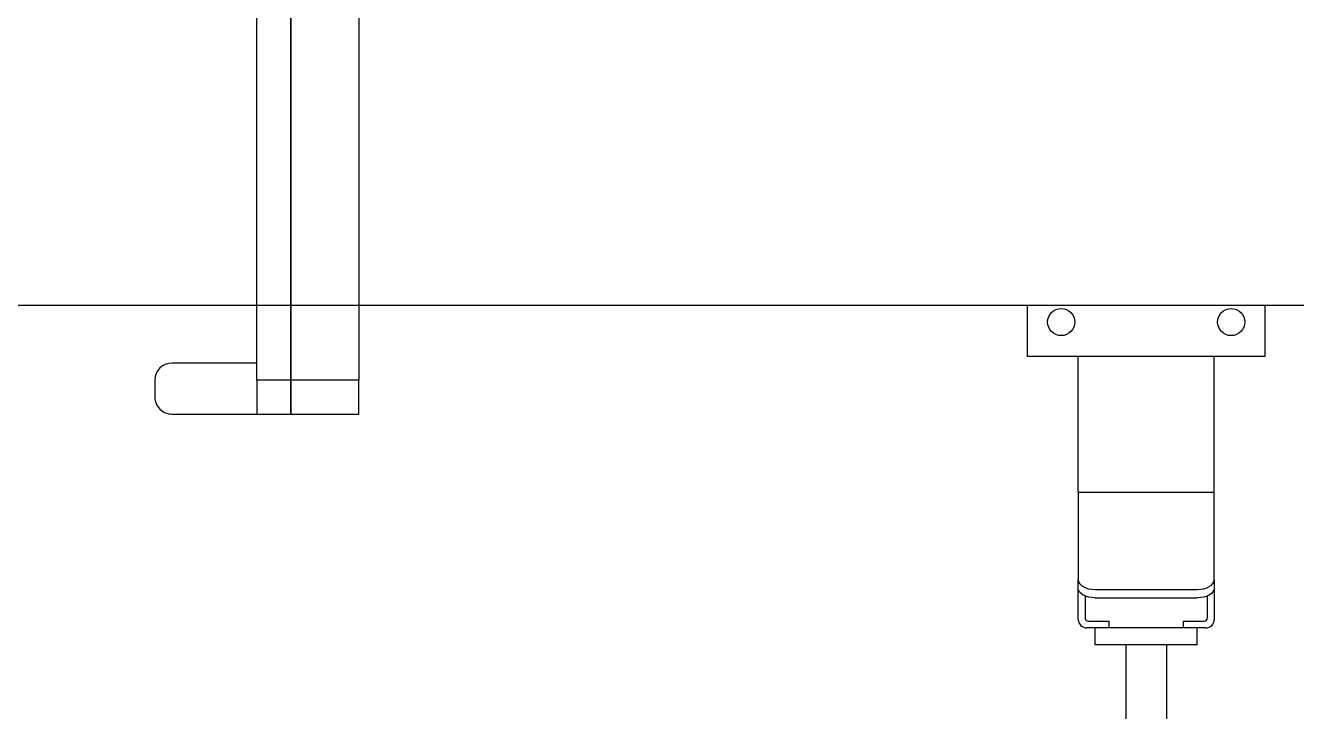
# Model space of a CAD drawing. Header units: millimetres. Extents: x -383313 to -161684, y -117025 to 99224.
# Drawn here: x -342918.3 to -342544.3, y -6965.5 to -6763.7 of the extents above; entities that cross this region are included whole.
import ezdxf

# ---------------------------------------------------------------- set-up
doc = ezdxf.new("R2010")
doc.units = ezdxf.units.MM
doc.header["$MEASUREMENT"] = 0
for name, color, linetype in [('PV-5D2C5', 7, 'Continuous'), ('PV-6C3', 7, 'Continuous'), ('Робот', 30, 'Continuous')]:
    doc.layers.add(name, color=color, linetype=linetype)

# ---------------------------------------------------------------- blocks, each defined once
blk = doc.blocks.new('A$C26c17928')
at = {"layer": 'PV-5D2C5'}
for p, q in [((404.64, 173), (567.5, 173)), ((567.5, 173), (567.5, 153)), ((577.5, 173), (567.5, 173)), ((577.5, 153), (577.5, 173)), ((567.5, 153), (404.64, 153)), ((404.64, 153), (567.5, 153)), ((567.5, 153), (577.5, 153)), ((577.5, 153), (567.5, 153)), ((567.5, 153), (567.5, 143)), ((577.5, 143), (577.5, 153)), ((567.5, 143), (404.45, 143)), ((562.5, 143), (562.5, 141)), ((567.5, 143), (577.5, 143)), ((577.5, 141), (577.5, 143)), ((562.5, 141), (562.5, 118)), ((577.5, 118), (577.5, 141)), ((567.5, 113), (572.5, 113))]:
    blk.add_line(p, q, dxfattribs=at)
for centre, start, end in [((567.5, 118), 180, 270), ((572.5, 118), 270, 0)]:
    blk.add_arc(centre, 5, start, end, dxfattribs=at)
blk = doc.blocks.new('Робот ABB IRB660_3.15 (сверху)')
at = {"layer": 'Робот'}
blk.add_circle((0, 0), 3150, dxfattribs=at)
blk = doc.blocks.new('*U174')
at = {"layer": 'PV-6C3'}
for p, q in [((-1495.65, 2908.09), (-1495.65, 2218.09)), ((-1495.65, 2358.09), (-1510.65, 2358.09)), ((-1510.65, 2358.09), (-1510.65, 2288.09)), ((-1588.15, 2343.09), (-1578.92, 2343.09)), ((-1581.21, 2341.09), (-1587.65, 2341.09)), ((-1578.92, 2343.09), (-1576.46, 2343.09)), ((-1551.79, 2343.09), (-1576.46, 2343.09)), ((-1550.65, 2343.09), (-1551.79, 2343.09)), ((-1550.65, 2343.09), (-1550.65, 2303.09)), ((-1550.65, 2343.09), (-1510.65, 2343.09)), ((-1595.65, 2338.09), (-1590.65, 2338.09)), ((-1595.65, 2308.09), (-1595.65, 2338.09)), ((-1590.65, 2334.09), (-1590.65, 2340.59)), ((-1588.65, 2340.09), (-1588.65, 2334.09)), ((-1581.79, 2338.09), (-1581.79, 2308.09)), ((-1579.33, 2338.09), (-1579.33, 2308.09)), ((-1588.65, 2334.09), (-1590.65, 2334.09)), ((-1590.65, 2312.09), (-1590.65, 2334.09)), ((-1595.65, 2329.09), (-1725.65, 2329.09)), ((-1595.65, 2317.09), (-1725.65, 2317.09)), ((-1590.65, 2305.59), (-1590.65, 2312.09)), ((-1590.65, 2312.09), (-1588.65, 2312.09)), ((-1588.65, 2312.09), (-1588.65, 2306.09)), ((-1595.65, 2308.09), (-1590.65, 2308.09)), ((-1587.65, 2305.09), (-1581.21, 2305.09)), ((-1578.92, 2303.09), (-1588.15, 2303.09)), ((-1576.46, 2303.09), (-1578.92, 2303.09)), ((-1576.46, 2303.09), (-1551.79, 2303.09)), ((-1551.79, 2303.09), (-1550.65, 2303.09)), ((-1550.65, 2303.09), (-1510.65, 2303.09)), ((-1510.65, 2288.09), (-1495.65, 2288.09))]:
    blk.add_line(p, q, dxfattribs=at)
for centre in [(-1500.65, 2348.09), (-1500.65, 2298.09)]:
    blk.add_circle(centre, 4, dxfattribs=at)
for centre, radius, start, end in [((-1588.15, 2340.59), 2.5, 90, 180), ((-1587.65, 2340.09), 1, 90, 180), ((-1588.15, 2305.59), 2.5, 180, 270), ((-1587.65, 2306.09), 1, 180, 270)]:
    blk.add_arc(centre, radius, start, end, dxfattribs=at)
at = {"layer": 'PV-6C3', "extrusion": (0, 0, -1)}
for centre, major_axis, start_param, end_param in [((-1578.92, 2338.09), (0, 5), -1.570796, 0), ((-1578.92, 2308.09), (0, -5), 0, 1.570796)]:
    blk.add_ellipse(centre, major_axis=major_axis, ratio=0.573576, start_param=start_param, end_param=end_param, dxfattribs=at)
at = {"layer": 'PV-6C3'}
for centre, major_axis, start_param, end_param in [((-1576.46, 2338.09), (0, 5), 0, 1.570796), ((-1576.46, 2308.09), (0, -5), -1.570796, 0)]:
    blk.add_ellipse(centre, major_axis=major_axis, ratio=0.573576, start_param=start_param, end_param=end_param, dxfattribs=at)

msp = doc.modelspace()

# ---------------------------------------------------------------- block references
at = {"ltscale": 100, "rotation": 270}
msp.add_blockref('A$C26c17928', (-342993.18036, -6300.46446), dxfattribs=at)
at = {"layer": 'PV-6C3', "rotation": 90}
msp.add_blockref('*U174', (-340265.46489, -5350.25953), dxfattribs=at)
at = {"layer": 'Робот', "rotation": 180}
msp.add_blockref('Робот ABB IRB660_3.15 (сверху)', (-344500.63713, -5731.42318), dxfattribs=at)

doc.saveas('drawing.dxf')
